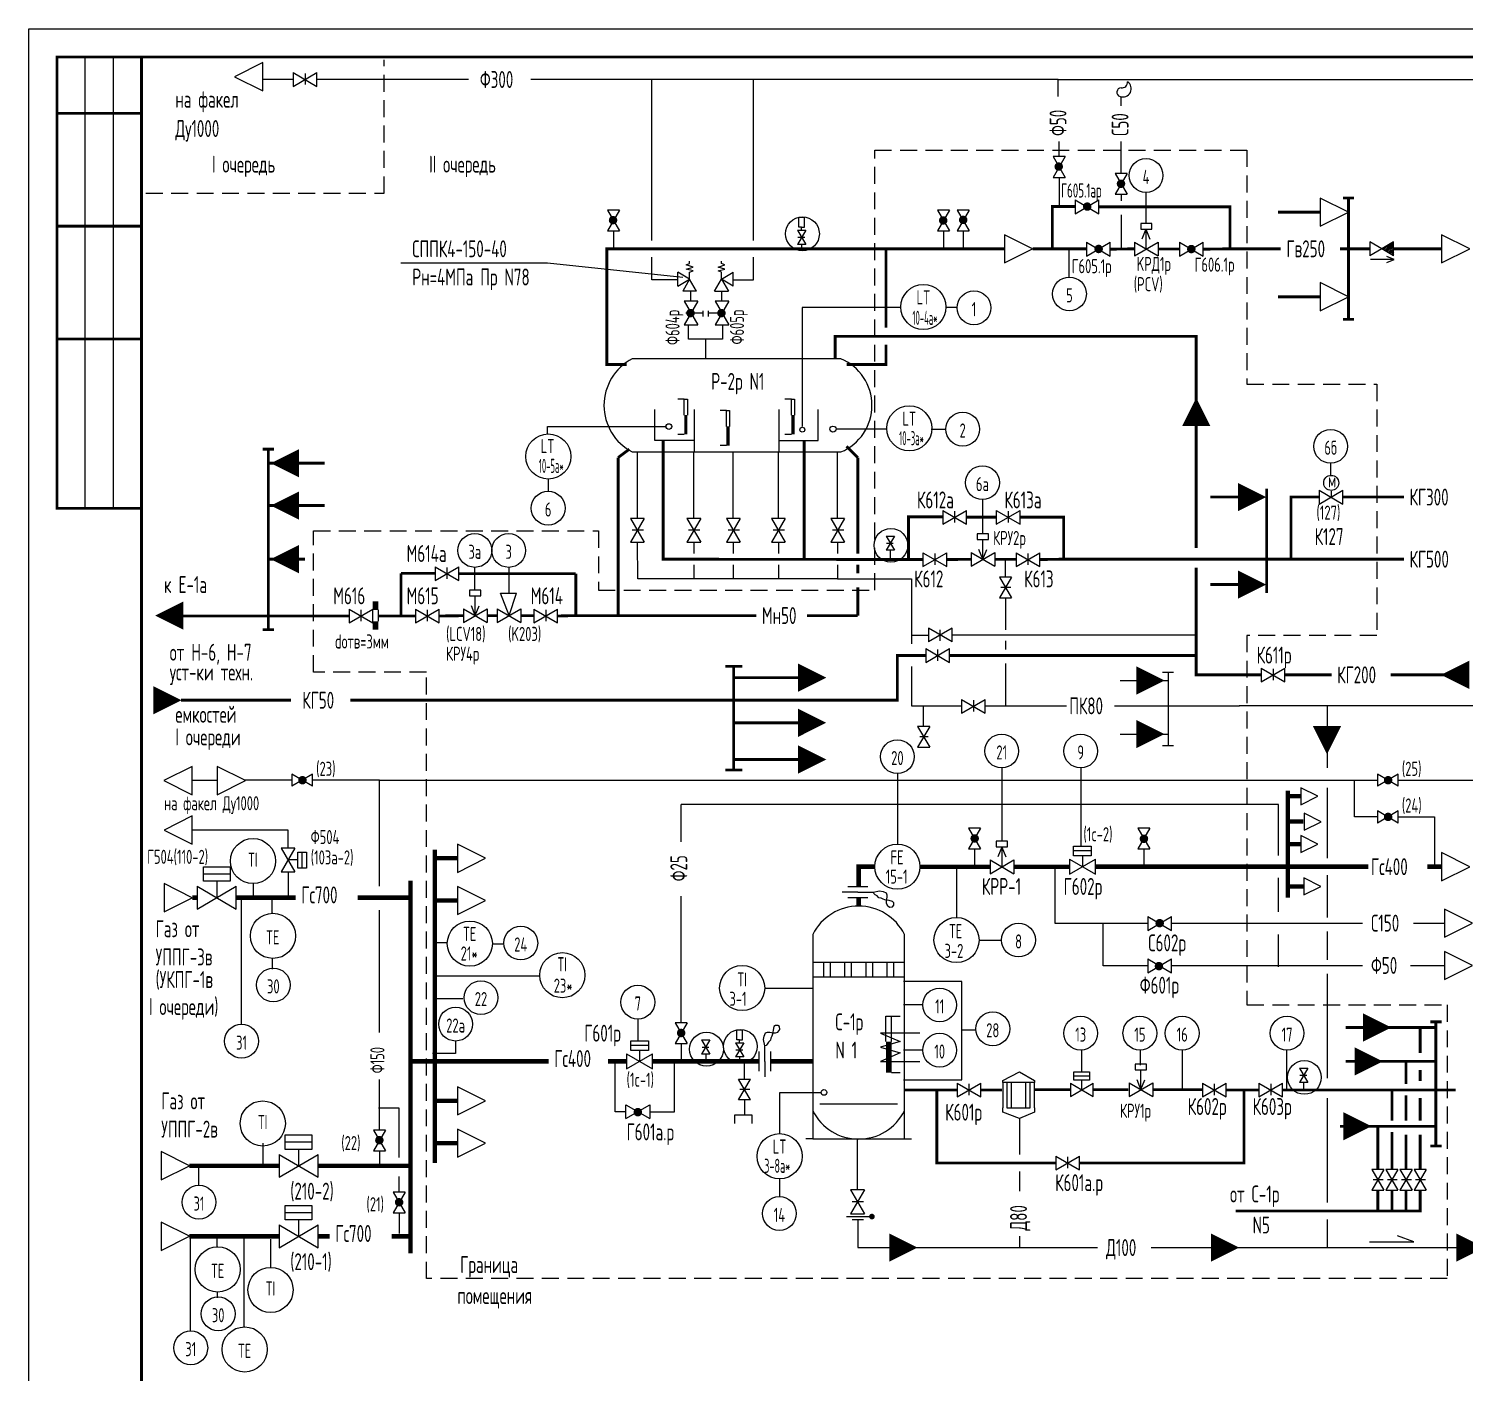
# Model space of a CAD drawing. Extents: x -1 to 1050, y 0 to 420.
# Drawn here: x 0 to 254.5, y 181.9 to 420 of the extents above; entities that cross this region are included whole.
import ezdxf
from ezdxf.enums import TextEntityAlignment as Align

# ---------------------------------------------------------------- set-up
doc = ezdxf.new("R2010")
doc.units = 0
doc.header["$LTSCALE"] = 12
doc.header["$MEASUREMENT"] = 0
doc.linetypes.add('HIDDEN', pattern=[0.375, 0.25, -0.125])
doc.layers.get('0').update_dxf_attribs({"linetype": 'CONTINUOUS'})
doc.layers.add('KIP', color=5, linetype='CONTINUOUS')
doc.styles.add('ESKD', font='eskd_u.shx', dxfattribs={"width": 0.8, "height": 3})

# ---------------------------------------------------------------- blocks, each defined once
blk = doc.blocks.new('A139')
at = {"color": 7}
for p, q in [((0, 0), (-5, 2.5)), ((-5, 2.5), (-5, -2.5)), ((-5, -2.5), (0, 0))]:
    blk.add_line(p, q, dxfattribs=at)
blk = doc.blocks.new('A244')
at = {"color": 7, "linetype": 'Continuous'}
for p, q in [((0.73, 1.94), (0.73, 3.64)), ((0.73, 3.64), (3.88, 3.64)), ((3.88, 3.64), (3.88, 1.94)), ((3.88, 2.79), (0.73, 2.79)), ((3.88, 1.94), (0.73, 1.94)), ((2.3, 1.94), (2.3, 0.01))]:
    blk.add_line(p, q, dxfattribs=at)
for p, q in [((0, 1.35), (4.62, -1.35)), ((0, -1.35), (4.62, 1.35)), ((0, 1.35), (0, -1.35)), ((4.62, -1.35), (4.62, 1.35))]:
    blk.add_line(p, q)
blk = doc.blocks.new('A111')
for p, q in [((0.9, 1.15), (5.1, -1.3)), ((0.9, -1.3), (5.1, 1.15)), ((0.9, 1.15), (0.9, -1.3)), ((5.1, -1.3), (5.1, 1.15))]:
    blk.add_line(p, q)
blk = doc.blocks.new('A145')
for p, q in [((3.02, -0.01), (3.02, 3.49)), ((0.92, -1.25), (5.12, 1.2)), ((0.92, 1.2), (5.12, -1.25)), ((0.92, 1.2), (0.92, -1.25)), ((3.02, -0.01), (2.32, 1.74)), ((3.02, -0.01), (3.72, 1.74)), ((5.12, 1.2), (5.12, -1.25))]:
    blk.add_line(p, q)
blk = doc.blocks.new('A142')
at = {"color": 7}
blk.add_lwpolyline([(-4.92, 0, 5, 0, 0), (0.08, 0, 0, 0, 0)], format="xyseb", dxfattribs=at)
blk = doc.blocks.new('A1', base_point=(7.87, 4.41))
blk.add_lwpolyline([(7.87, 4.41), (7.88, 6.16), (8.73, 6.5), (6.99, 6.97), (8.73, 7.46), (6.99, 8.04), (7.88, 8.38), (7.88, 8.97)])
blk = doc.blocks.new('A124')
for p, q in [((-0.02, 2.99), (-2.12, 4.21)), ((-2.12, 1.76), (-2.12, 4.21)), ((-2.12, 1.76), (-0.02, 2.99)), ((-0.02, 2.99), (-1.25, 0.89)), ((1.2, 0.89), (-0.02, 2.99)), ((1.2, 0.89), (-1.25, 0.89))]:
    blk.add_line(p, q)
at = {"xscale": 0.7, "yscale": 0.7, "zscale": 0.7}
blk.add_blockref('A1', (-0.02, 2.99), dxfattribs=at)
blk = doc.blocks.new('*X9')
at = {"color": 0}
for p, q in [((6, 11.75), (6, 11.75)), ((6, 11.3), (6.28, 11.59)), ((6, 10.86), (6.56, 11.42)), ((6, 10.42), (6.84, 11.26)), ((6, 9.98), (7.12, 11.1)), ((6, 9.54), (7.4, 10.93)), ((6, 9.09), (7.68, 10.77)), ((6, 8.65), (7.96, 10.61)), ((6.1, 8.31), (8.24, 10.45)), ((7.16, 8.93), (8.52, 10.28)), ((8.22, 9.54), (8.79, 10.12))]:
    blk.add_line(p, q, dxfattribs=at)
blk = doc.blocks.new('A121')
for p, q in [((1.22, 2.45), (-0.08, 1.87)), ((-0.08, 1.87), (1.22, 1.34)), ((-0.04, 1.87), (4.12, 1.87)), ((0, 1.23), (2.1, 0)), ((0, 1.23), (0, -1.23)), ((0, -1.23), (2.1, 0)), ((2.1, 0), (4.2, 1.23)), ((2.1, 0), (4.2, -1.23)), ((4.2, -1.23), (4.2, 1.23))]:
    blk.add_line(p, q)
at = {"xscale": 0.7, "yscale": 0.7, "zscale": 0.7}
blk.add_blockref('*X9', (-4.2, -7), dxfattribs=at)
blk = doc.blocks.new('STMPLH')
for p, q in [((-10, -80), (-10, 0)), ((-5, 0), (-5, -80))]:
    blk.add_line(p, q)
at = {"const_width": 0.5}
for points in [[(0, -80), (-15, -80), (-15, 0), (0, 0)], [(0, -10), (-15, -10)], [(-15, -30), (0, -30)], [(0, -50), (-15, -50)]]:
    blk.add_lwpolyline(points, dxfattribs=at)
blk = doc.blocks.new('1')
at = {"color": 7, "linetype": 'Continuous'}
for p, q in [((4.54, 5.03), (3.52, 5.03)), ((3.53, 3.34), (3.53, 5.03)), ((4.04, 3.34), (3.53, 3.34)), ((4.04, 3.34), (4.54, 3.34)), ((4.04, 2.8), (4.04, 3.34)), ((4.54, 4.02), (4.54, 5.03)), ((4.54, 3.34), (4.54, 4.02)), ((3.39, 1.54), (4.59, 1.54)), ((4.04, 0.28), (4.04, -0.57))]:
    blk.add_line(p, q, dxfattribs=at)
blk.add_circle((4.18, 2.16), 3, dxfattribs=at)
at = {"color": 7, "linetype": 'Continuous', "xscale": -0.6, "yscale": 0.6, "zscale": 0.6, "rotation": 89.99999999999999}
blk.add_blockref('A111', (3.99, 3.34), dxfattribs=at)
blk = doc.blocks.new('A131')
for p, q in [((1.12, 5.03), (1.51, 5.15)), ((1.51, 5.15), (1.91, 5.15)), ((1.91, 5.15), (2.47, 5.03)), ((2.41, 5.15), (2.36, 4.81)), ((2.47, 5.54), (2.41, 5.15)), ((2.64, 6.16), (2.47, 5.54)), ((2.92, 6.38), (2.64, 6.16)), ((3.31, 6.38), (2.92, 6.38)), ((2.92, 5.03), (3.31, 5.2)), ((3.59, 6.16), (3.31, 6.38)), ((3.31, 5.2), (3.7, 5.65)), ((3.7, 5.65), (3.59, 6.16)), ((0.79, 3.85), (0.9, 4.47)), ((1, 2.75), (0.79, 3.85)), ((0.9, 4.47), (1.12, 5.03)), ((1.23, 2.84), (1, 2.75)), ((1, 0), (1, 2.75)), ((1.46, 3.07), (1.23, 2.84)), ((1.68, 3.41), (1.46, 3.07)), ((2.02, 3.74), (1.68, 3.41)), ((2.08, 4.13), (2.02, 3.74)), ((2.24, 4.47), (2.08, 4.13)), ((2.36, 4.81), (2.24, 4.47)), ((2.47, 5.03), (2.92, 5.03)), ((0, -1.75), (0, 1.75)), ((1, 0), (1, -2.75)), ((2, 1.75), (2, -1.75))]:
    blk.add_line(p, q)

msp = doc.modelspace()

# ---------------------------------------------------------------- linework, layer by layer
at = {"linetype": 'Continuous'}
for p, q in [((0, 0), (0, 420)), ((0, 420), (1050.5, 420)), ((46.89, 411), (41.5, 411)), ((49.01, 412.09), (49.01, 410.09)), ((78, 411), (51.11, 411)), ((182.5, 411), (89, 411)), ((110.5, 382.5), (110.5, 411)), ((128.5, 382.5), (128.5, 411)), ((182.5, 408), (182.5, 411)), ((182.5, 411), (311, 411)), ((193.68, 406.34), (193.68, 408)), ((182.68, 397.34), (182.68, 400)), ((193.68, 394.34), (193.68, 400)), ((182.68, 393.66), (182.68, 388.5)), ((193.68, 390.66), (193.68, 389.5)), ((193.68, 387), (193.68, 380.96)), ((197.16, 385.5), (197.16, 384.5)), ((199.16, 385.5), (197.16, 385.5)), ((197.16, 384.5), (199.16, 384.5)), ((199.16, 384.5), (199.16, 385.5)), ((103.68, 384.16), (103.68, 381)), ((162.18, 384.16), (162.18, 381)), ((165.68, 384.16), (165.68, 381)), ((110.5, 375.5), (110.5, 379.5)), ((128.5, 375.5), (128.5, 379.5)), ((66, 378.5), (92, 378.5)), ((92, 378.5), (116, 376)), ((115, 375.5), (110.5, 375.5)), ((125, 375.5), (128.5, 375.5)), ((117.42, 371.71), (117.42, 373.5)), ((122.92, 371.71), (122.92, 373.5)), ((119.5, 369.61), (116.5, 369.61)), ((119.5, 370), (119.5, 369)), ((120.5, 369), (120.5, 370)), ((122.99, 369.61), (120.5, 369.61)), ((117, 365), (117, 367.5)), ((123, 367.5), (123, 365)), ((123, 365), (117, 365)), ((120, 365), (120, 361.5)), ((144, 361.5), (107, 361.5)), ((116.22, 354.36), (115.08, 354.36)), ((116.22, 354.36), (116.78, 354.36)), ((116.22, 351.52), (116.22, 354.36)), ((116.78, 354.36), (116.78, 351.52)), ((135.22, 354.36), (134.08, 354.36)), ((135.22, 351.52), (135.22, 354.36)), ((135.22, 354.36), (135.78, 354.36)), ((135.78, 354.36), (135.78, 351.52)), ((111, 347), (111, 352.5)), ((118, 352.5), (118, 345)), ((123.72, 352.36), (122.58, 352.36)), ((123.72, 349.52), (123.72, 352.36)), ((123.72, 352.36), (124.28, 352.36)), ((124.28, 352.36), (124.28, 349.52)), ((133, 352.5), (133, 345)), ((140, 347), (140, 352.5)), ((118, 347), (111, 347)), ((116.22, 348.12), (115.08, 348.12)), ((133, 347), (140, 347)), ((135.22, 348.12), (134.08, 348.12)), ((107, 345), (144, 345)), ((107.92, 333.21), (107.92, 345)), ((117.92, 333.21), (117.92, 345)), ((123.72, 346.12), (122.58, 346.12)), ((124.92, 333.21), (124.92, 345)), ((132.93, 333.21), (132.93, 345)), ((143.43, 333.21), (143.43, 345)), ((230.94, 338.06), (230.94, 336.94)), ((164.16, 334.5), (164.16, 332.5)), ((173.66, 334.5), (173.66, 332.5)), ((109, 331.11), (107, 331.11)), ((119, 331.11), (117, 331.11)), ((126, 331.11), (124, 331.11)), ((134, 331.11), (132, 331.11)), ((144.5, 331.11), (142.5, 331.11)), ((108, 322.5), (107.92, 329.01)), ((117.92, 329.01), (117.92, 327)), ((124.92, 329.01), (124.92, 327)), ((132.93, 329.01), (132.93, 327)), ((143.43, 329.01), (143.43, 327)), ((152.1, 328.83), (153.3, 328.83)), ((170.16, 330.5), (168.16, 330.5)), ((168.16, 330.5), (168.16, 329.5)), ((168.16, 329.5), (170.16, 329.5)), ((170.16, 329.5), (170.16, 330.5)), ((152.74, 327.57), (152.74, 326.21)), ((160.66, 327), (160.66, 325)), ((173.18, 322.84), (173.18, 326)), ((177.16, 327), (177.16, 325)), ((74.16, 324.5), (74.16, 322.5)), ((117.92, 325), (117.92, 322.5)), ((124.92, 325), (124.92, 322.5)), ((132.93, 325), (132.93, 322.5)), ((143.43, 325), (143.43, 322.5)), ((143.43, 322.5), (108, 322.5)), ((143.43, 322.5), (156.5, 322.5)), ((156.5, 322.5), (156.5, 311)), ((174.12, 321), (172.38, 321)), ((78.16, 320.5), (78.16, 319.5)), ((80.16, 320.5), (78.16, 320.5)), ((78.16, 319.5), (80.16, 319.5)), ((80.16, 319.5), (80.16, 320.5)), ((83.64, 320), (86.5, 320)), ((173.18, 319.16), (173.18, 313.5)), ((58.89, 317), (58.89, 315)), ((62, 315), (62, 317)), ((70.66, 317), (70.66, 315)), ((91.66, 317), (91.66, 315)), ((161.61, 311.5), (161.61, 313.5)), ((159.5, 312.5), (156.5, 312.5)), ((163.71, 312.57), (207, 312.57)), ((173.18, 311.5), (173.18, 310)), ((161.16, 310), (161.16, 308)), ((156.5, 307), (156.5, 300)), ((173.18, 307.5), (173.18, 300)), ((201, 306), (203, 306)), ((202, 306), (202, 293)), ((220.63, 306.54), (220.63, 304.54)), ((193.5, 304.5), (202, 304.5)), ((167.5, 301), (167.5, 299)), ((156.5, 300), (165.34, 300)), ((158.66, 296.31), (158.66, 299.99)), ((169.57, 300), (184, 300)), ((192.5, 300), (214.7, 300)), ((331, 300), (214.62, 300)), ((230.2, 300), (230.2, 289)), ((159.5, 294.5), (158, 294.5)), ((193.5, 295), (202, 295)), ((201, 293), (203, 293)), ((33.33, 286.75), (28.87, 286.75)), ((46.66, 286.82), (38.21, 286.82)), ((62.18, 286.86), (50.34, 286.86)), ((62.18, 268.04), (62.18, 286.86)), ((62.18, 286.86), (239.17, 286.86)), ((230.2, 285.5), (230.2, 282.5)), ((235.04, 280.32), (235.04, 286.82)), ((242.8, 286.86), (301, 286.86)), ((115.68, 280.92), (115.68, 282.5)), ((221.62, 282.5), (115.68, 282.5)), ((115.68, 275.91), (115.68, 280.92)), ((221.62, 273.5), (221.62, 282.5)), ((230.2, 282.5), (230.2, 273)), ((239.16, 280.32), (235.04, 280.32)), ((242.84, 280.32), (249.28, 280.32)), ((249.28, 280.32), (249.28, 271.54)), ((45.98, 278), (29, 278)), ((45.98, 274.76), (45.98, 278)), ((173.52, 276), (171.52, 276)), ((171.52, 276), (171.52, 275)), ((171.52, 275), (173.52, 275)), ((173.52, 275), (173.52, 276)), ((167.71, 274.66), (167.71, 271.5)), ((197.71, 274.66), (197.71, 271.5)), ((45.98, 270.6), (45.98, 266.2)), ((182.02, 261.43), (182.02, 271.5)), ((230.2, 270), (230.2, 262.5)), ((221.62, 263.5), (221.62, 269.5)), ((115.68, 243.84), (115.68, 266.29)), ((62.18, 242.1), (62.18, 263.79)), ((198.42, 261.43), (182.02, 261.43)), ((190.52, 253.93), (190.52, 261.5)), ((202.52, 261.5), (236.5, 261.5)), ((230.2, 260), (230.2, 255)), ((245.5, 261.5), (251, 261.5)), ((139.02, 259.5), (139.02, 223.25)), ((155.27, 223.25), (155.27, 259.5)), ((221.62, 253.78), (221.62, 259.5)), ((155.27, 254.5), (139.02, 254.5)), ((139.02, 252), (155.27, 252)), ((140.9, 254.5), (140.9, 252)), ((142.15, 252), (142.15, 254.5)), ((144.65, 254.5), (144.65, 252)), ((145.9, 252), (145.9, 254.5)), ((148.4, 254.5), (148.4, 252)), ((149.65, 252), (149.65, 254.5)), ((152.15, 254.5), (152.15, 252)), ((153.4, 252), (153.4, 254.5)), ((198.42, 253.93), (190.52, 253.93)), ((202.52, 254), (236.5, 254)), ((230.2, 252.5), (230.2, 234)), ((245, 254), (251, 254)), ((152, 240.5), (152, 245)), ((152, 245), (154.5, 245)), ((153, 240.5), (153, 245)), ((158, 242), (151, 242)), ((151, 242), (154.5, 240.5)), ((115.68, 240.16), (115.68, 237)), ((119.39, 239.54), (120.59, 239.54)), ((154.5, 240.5), (151, 239.5)), ((151, 239.5), (154.5, 238.5)), ((104, 228.07), (104, 237)), ((114.5, 228.07), (114.5, 237)), ((120.04, 238.28), (120.04, 237.43)), ((126.9, 233.84), (126.9, 237)), ((154.5, 238.5), (151, 237)), ((151, 237), (158, 237)), ((153, 235), (154.5, 235)), ((172.69, 233.62), (175.69, 235.12)), ((175.69, 235.12), (178.31, 233.62)), ((196.19, 236.5), (196.19, 235.5)), ((198.19, 236.5), (196.19, 236.5)), ((196.19, 235.5), (198.19, 235.5)), ((198.19, 235.5), (198.19, 236.5)), ((225.39, 234.54), (226.59, 234.54)), ((62.18, 224.84), (62.18, 233.81)), ((127.84, 232), (126.09, 232)), ((166.69, 233), (166.69, 231)), ((172.69, 233.25), (172.69, 233.62)), ((178.31, 233.25), (172.69, 233.25)), ((172.69, 233.25), (172.69, 228.75)), ((173.44, 233.25), (173.44, 228.75)), ((174.19, 233.25), (174.19, 228.75)), ((176.81, 228.75), (176.81, 233.25)), ((177.56, 228.75), (177.56, 233.25)), ((178.31, 233.62), (178.31, 233.25)), ((178.31, 228.75), (178.31, 233.25)), ((210.19, 233), (210.19, 231)), ((220.26, 233), (220.26, 231)), ((226.04, 233.28), (226.04, 231.92)), ((126.9, 230.16), (126.9, 227.5)), ((140.27, 229.5), (154.02, 229.5)), ((230.2, 230.5), (230.2, 212)), ((65.68, 228.71), (62, 228.71)), ((65.68, 219.99), (65.68, 228.71)), ((105.9, 228.07), (104, 228.07)), ((110.1, 228.07), (114.5, 228.07)), ((125.22, 227.5), (128.22, 227.5)), ((125.22, 226), (125.22, 227.5)), ((128.22, 227.5), (128.22, 226)), ((172.69, 228), (172.69, 228.75)), ((175.69, 226.88), (172.69, 228)), ((173.44, 228.75), (177.56, 228.75)), ((178.31, 228), (175.69, 226.88)), ((175.69, 226.88), (175.69, 220.5)), ((178.31, 228.75), (178.31, 228)), ((139.02, 223.25), (137.77, 223.25)), ((139.02, 223.25), (155.27, 223.25)), ((146.95, 214.21), (146.95, 223.19)), ((155.27, 223.25), (156.52, 223.25)), ((62.18, 221.16), (62.18, 218.5)), ((184.19, 220.07), (184.19, 218.07)), ((65.68, 213.84), (65.68, 216.59)), ((175.69, 217.5), (175.69, 214)), ((240.15, 216), (238.4, 216)), ((242.65, 216), (240.9, 216)), ((245.15, 216), (243.4, 216)), ((247.65, 216), (245.9, 216)), ((148.02, 212.11), (146.02, 212.11)), ((65.68, 210.16), (65.68, 206.5)), ((145, 209.5), (149.5, 209.5)), ((146.02, 209), (148.02, 209)), ((147.02, 209), (147.02, 204)), ((230.2, 209), (230.2, 204)), ((147.02, 204), (189.52, 204)), ((175.69, 206), (175.69, 204)), ((199.02, 204), (259.71, 204)), ((237.75, 205.01), (245.56, 205.01)), ((245.56, 205.01), (242.72, 206.07))]:
    msp.add_line(p, q, dxfattribs=at)
at = {"linetype": 'HIDDEN'}
for p, q in [((63, 390.84), (63, 414.5)), ((150, 320.5), (150, 398.5)), ((150, 398.5), (216, 398.5)), ((216, 398.5), (216, 357)), ((20.78, 390.84), (63, 390.84)), ((216, 357), (239, 357)), ((239, 357), (239, 312.5)), ((50.5, 306), (50.5, 331)), ((50.5, 331), (101, 331)), ((101, 331), (101, 320.5)), ((101, 320.5), (150, 320.5)), ((239, 312.5), (216, 312.5)), ((216, 312.5), (216, 247)), ((70.5, 306), (50.5, 306)), ((70.5, 198.5), (70.5, 306)), ((216, 247), (251.5, 247)), ((251.5, 247), (251.5, 198.5)), ((251.5, 198.5), (70.5, 198.5))]:
    msp.add_line(p, q, dxfattribs=at)
for p, q in [((198.08, 384.48), (197.38, 382.73)), ((198.08, 384.48), (198.78, 382.73)), ((198.08, 384.48), (198.08, 380.98)), ((196.08, 379.75), (200.28, 382.2)), ((196.08, 382.2), (200.28, 379.75)), ((196.08, 382.2), (196.08, 379.75)), ((200.28, 382.2), (200.28, 379.75)), ((228.82, 338.23), (228.82, 335.77)), ((228.82, 335.77), (233.02, 338.23)), ((228.82, 338.23), (233.02, 335.77)), ((233.02, 335.77), (233.02, 338.23)), ((85.18, 315.99), (83.64, 320)), ((85.18, 315.99), (86.49, 320)), ((83.08, 314.75), (87.28, 317.2)), ((83.08, 317.2), (87.28, 314.75)), ((83.08, 317.2), (83.08, 314.75)), ((87.28, 317.2), (87.28, 314.75)), ((172.55, 274.98), (171.85, 273.23)), ((172.55, 274.98), (173.25, 273.23)), ((172.55, 274.98), (172.55, 271.48)), ((170.44, 270.25), (174.64, 272.7)), ((170.44, 272.7), (174.64, 270.25)), ((170.44, 272.7), (170.44, 270.25)), ((174.64, 272.7), (174.64, 270.25))]:
    msp.add_line(p, q)
at = {"linetype": 'Continuous', "const_width": 0.5}
msp.add_lwpolyline([(20, 5), (20, 415), (1045.5, 415), (1045.5, 5)], close=True, dxfattribs=at)
at = {"linetype": 'Continuous'}
for points, const_width in [([(182.25, 395.57, 1), (183, 395.57, 1)], 0.75), ([(193.29, 392.53, 1), (194.04, 392.53, 1)], 0.75), ([(187.31, 388.48, 1), (188.06, 388.48, 1)], 0.75), ([(103.23, 386.07, 1), (103.98, 386.07, 1)], 0.75), ([(161.77, 386.03, 1), (162.52, 386.03, 1)], 0.75), ([(165.31, 386.12, 1), (166.06, 386.12, 1)], 0.75), ([(189.33, 380.97, 1), (190.08, 380.97, 1)], 0.75), ([(205.76, 380.95, 1), (206.51, 380.95, 1)], 0.75), ([(116.97, 369.61, 1), (117.72, 369.61, 1)], 0.75), ([(122.45, 369.61, 1), (123.2, 369.61, 1)], 0.75), ([(48.53, 287.2, 1), (48.53, 286.45, 1)], 0.75), ([(241.03, 287.2, 1), (241.03, 286.45, 1)], 0.75), ([(241.03, 280.7, 1), (241.03, 279.95, 1)], 0.75), ([(167.35, 276.51, 1), (168.1, 276.51, 1)], 0.75), ([(197.36, 276.45, 1), (198.11, 276.45, 1)], 0.75), ([(200.15, 261.49, 1), (200.9, 261.49, 1)], 0.75), ([(200.02, 253.88, 1), (200.77, 253.88, 1)], 0.75), ([(115.3, 242.03, 1), (116.05, 242.03, 1)], 0.75), ([(107.62, 228, 1), (108.38, 228, 1)], 0.75), ([(61.8, 223.03, 1), (62.55, 223.03, 1)], 0.75), ([(65.3, 212.03, 1), (66.05, 212.03, 1)], 0.75), ([(149.25, 209.5, 1), (149.75, 209.5, 1)], 0.5)]:
    msp.add_lwpolyline(points, format="xyb", close=True, dxfattribs=dict(at, const_width=const_width))
for points, const_width in [([(233, 390), (235, 390)], 0.5), ([(234, 390), (234, 368.5)], 0.5), ([(185.5, 388.5), (181.5, 388.5), (181.5, 381)], 0.5), ([(189.76, 388.43), (213, 388.43), (213, 381), (208.26, 380.93)], 0.5), ([(229, 387.5), (221.5, 387.5)], 0.5), ([(106, 360.5), (102.5, 360.5), (102.5, 381), (152, 381)], 0.5), ([(173, 381), (152, 381)], 0.5), ([(152, 381), (152, 381), (152, 367)], 0.5), ([(187.5, 381), (178, 381)], 0.5), ([(196, 381), (191.76, 380.93)], 0.5), ([(200.28, 380.98), (204.02, 380.98)], 0.5), ([(213, 381), (222, 381)], 0.5), ([(237.8, 381), (232.5, 381)], 0.5), ([(242, 381), (250.5, 381)], 0.5), ([(229, 372.5), (221.5, 372.5)], 0.5), ([(233, 368.5), (235, 368.5)], 0.5), ([(143, 361.5), (143, 365.5), (179.76, 365.5)], 0.5), ([(152, 364), (152, 360.5), (145, 360.5)], 0.5), ([(179.76, 365.5), (207, 365.5), (207, 343.11)], 0.5), ([(116.5, 351.52), (116.5, 348.12)], 0.567), ([(135.5, 351.52), (135.5, 348.12)], 0.567), ([(124, 349.52), (124, 346.12)], 0.567), ([(158.56, 325.93), (112.5, 326), (112.5, 347)], 0.5), ([(137.5, 326), (137.5, 347)], 0.5), ([(145, 346), (147, 344)], 0.5), ([(41.5, 345.5), (43.5, 345.5)], 0.5), ([(42.5, 313.5), (42.5, 345.5)], 0.5), ([(106.5, 345.5), (104.5, 344)], 0.5), ([(104.5, 344), (104.5, 316)], 0.5), ([(147, 344), (147, 327)], 0.5), ([(52.5, 343), (42.5, 343)], 0.5), ([(207, 343.11), (207, 328)], 0.5), ([(219.5, 338.5), (219.5, 320)], 0.5), ([(215.5, 337), (209.5, 337)], 0.5), ([(228.82, 337), (223.82, 337), (223.82, 326)], 0.5), ([(233.02, 337), (243.82, 337)], 0.5), ([(52.5, 335.5), (42.5, 335.5)], 0.5), ([(162, 333.5), (156, 333.5), (156, 326)], 0.5), ([(166.26, 333.43), (171.5, 333.43)], 0.5), ([(175.76, 333.43), (183.5, 333.43), (183.5, 326), (179.26, 325.93)], 0.5), ([(49, 326), (42.5, 326)], 0.5), ([(162.76, 325.93), (167.08, 325.98)], 0.5), ([(171.28, 325.98), (175.02, 325.98)], 0.5), ([(183.5, 326), (243.82, 326)], 0.5), ([(66, 323.5), (66, 316)], 0.5), ([(72, 323.5), (66, 323.5)], 0.5), ([(76.26, 323.43), (97, 323.43)], 0.5), ([(97, 323.43), (97, 316)], 0.5), ([(147, 325), (147, 323.5)], 0.5), ([(207, 324.5), (207, 305.5), (218.41, 305.5)], 0.5), ([(147, 321), (147, 316)], 0.5), ([(215.5, 321.5), (209.5, 321.5)], 0.5), ([(61.5, 317), (61.5, 318.5)], 1), ([(56.79, 315.93), (24, 315.93)], 0.5), ([(68.56, 315.93), (61.99, 315.93)], 0.5), ([(72.76, 315.93), (77.08, 315.98)], 0.5), ([(81.28, 315.98), (83.03, 315.98)], 0.5), ([(87.23, 315.98), (89.52, 315.98)], 0.5), ([(97, 316), (93.76, 315.93)], 0.5), ([(129, 316), (97, 316)], 0.5), ([(147, 316), (138, 316)], 0.5), ([(43.5, 313.5), (41.5, 313.5)], 0.5), ([(61.5, 315), (61.5, 313.5)], 1), ([(159.06, 308.93), (154, 308.93), (154, 301), (57, 301)], 0.5), ([(163.26, 308.93), (207, 308.93)], 0.5), ([(123.5, 307), (126.5, 307)], 0.5), ([(125, 307), (125, 288.64)], 0.5), ([(222.63, 305.5), (231, 305.5)], 0.5), ([(241.5, 305.5), (253.5, 305.5)], 0.5), ([(137.5, 305), (125, 305)], 0.5), ([(46.5, 301), (27, 301)], 0.5), ([(137.5, 297), (125, 297)], 0.5), ([(137.5, 290.5), (125, 290.5)], 0.5), ([(123.5, 288.64), (126.5, 288.64)], 0.5), ([(223.24, 285), (223.24, 266)], 0.8), ([(225.5, 284), (223.5, 284)], 0.8), ([(226, 279.5), (223.5, 279.5)], 0.8), ([(72, 219), (72, 274.5)], 0.8), ([(225.5, 275.5), (223.5, 275.5)], 0.8), ([(76, 273), (72, 273)], 0.8), ([(147.15, 267.98), (147.15, 271.5), (150.02, 271.5)], 0.8), ([(170.44, 271.48), (158.02, 271.48)], 0.8), ([(174.64, 271.48), (184.52, 271.48)], 0.8), ([(189.14, 271.5), (237.5, 271.5)], 0.8), ([(248, 271.5), (250.5, 271.5)], 0.8), ([(67.69, 203), (67.69, 269)], 0.8), ([(226, 268), (223.5, 268)], 0.8), ([(29, 266), (29.87, 266)], 0.8), ([(36.81, 266), (47.34, 266)], 0.8), ([(58.34, 266), (67.69, 266)], 0.8), ([(76, 265.5), (72, 265.5)], 0.8), ([(147.15, 264.52), (147.15, 265.99)], 0.8), ([(233.5, 243), (249.5, 243)], 0.5), ([(246.71, 238.5), (246.71, 243)], 0.5), ([(248.5, 244), (250.5, 244)], 0.5), ([(249.5, 244), (249.5, 222)], 0.5), ([(152.5, 240.5), (152.5, 235)], 1), ([(67.69, 237), (92.19, 237)], 0.8), ([(102.69, 237), (105.98, 237)], 0.8), ([(110.59, 237), (129.49, 237)], 0.8), ([(131.5, 237), (139.02, 237)], 0.8), ([(233.5, 237), (249.5, 237)], 0.5), ([(244.21, 233), (244.21, 237)], 0.5), ([(246.71, 233.5), (246.71, 235.5)], 0.5), ([(164.59, 231.92), (155.19, 231.92)], 0.5), ([(182.09, 219), (161.02, 219), (161.02, 232)], 0.5), ([(168.79, 231.92), (172.59, 231.92)], 0.5), ([(184.6, 231.98), (178.22, 231.98)], 0.5), ([(186.29, 219), (215.46, 219), (215.46, 232)], 0.5), ([(188.64, 231.98), (194.98, 231.98)], 0.5), ([(199.3, 231.98), (208.04, 231.98)], 0.5), ([(212.29, 231.92), (218.04, 231.92)], 0.5), ([(222.24, 231.92), (232.29, 231.92)], 0.5), ([(222.29, 231.92), (253, 231.92)], 0.5), ([(241.71, 226.5), (241.71, 232)], 0.5), ([(76, 230), (72, 230)], 0.8), ([(244.21, 226.5), (244.21, 231)], 0.5), ([(246.71, 226.5), (246.71, 230.5)], 0.5), ([(232.5, 225.5), (249.5, 225.5)], 0.5), ([(239.21, 217.84), (239.21, 225.5)], 0.5), ([(241.71, 217.84), (241.71, 224.5)], 0.5), ([(244.21, 217.84), (244.21, 224)], 0.5), ([(246.71, 217.84), (246.71, 224)], 0.5), ([(76, 222.5), (72, 222.5)], 0.8), ([(248.5, 222), (250.5, 222)], 0.5), ([(44.38, 218.5), (28.5, 218.5)], 0.8), ([(51.3, 218.5), (67.69, 218.5)], 0.8), ([(246.71, 214.16), (246.71, 210.5), (214, 210.5)], 0.5), ([(239.21, 214.16), (239.21, 210.5)], 0.5), ([(241.71, 214.16), (241.71, 210.5)], 0.5), ([(244.21, 214.16), (244.21, 210.5)], 0.5), ([(44.38, 206), (28.5, 206)], 0.8), ([(51.3, 206), (53.38, 206)], 0.8), ([(64.38, 206), (67.69, 206)], 0.8)]:
    msp.add_lwpolyline(points, dxfattribs=dict(at, const_width=const_width))
for centre, radius in [((230.94, 339.51), 1.34), ((152.88, 328.45), 3), ((154.02, 271.5), 4), ((120.18, 239.16), 3), ((226.18, 234.16), 3)]:
    msp.add_circle(centre, radius, dxfattribs=at)
for centre, radius, start, end in [((194.01, 409.38), 1.47, 249.7451, 56.6741), ((193.84, 410.5), 0.988, 260.6549, 6.8319), ((193.71, 408.75), 0.776, 92.2938, 254.272), ((111.3, 353.25), 9.3, 117.5291, 242.4709), ((140.57, 353.25), 8.94, 292.5862, 67.4138), ((147.15, 255.44), 9.08, 26.5651, 153.4349), ((147.15, 232.31), 9.08, 206.5651, 333.4349)]:
    msp.add_arc(centre, radius, start, end, dxfattribs=at)
at = {"layer": 'KIP', "linetype": 'Continuous'}
for p, q in [((198.09, 391), (198.09, 385.5)), ((184.5, 376), (184.5, 381)), ((154.6, 370.6), (137.16, 370.6)), ((137.16, 370.6), (137.16, 349.5)), ((164.55, 370.6), (162.6, 370.6)), ((92.01, 348.15), (92.01, 349.5)), ((92.01, 349.5), (113, 349.5)), ((152.03, 349.04), (143.11, 349.04)), ((160.03, 349.04), (162.6, 349.04)), ((230.83, 342.99), (230.83, 340.75)), ((92.1, 340.12), (92.1, 338)), ((169.17, 330.47), (169.17, 336.5)), ((79.1, 320.48), (79.1, 324.5)), ((85.18, 320), (85.18, 324.5)), ((154.02, 288), (154.02, 275.5)), ((172.52, 289), (172.52, 276)), ((186.52, 289), (186.52, 275)), ((164.5, 271.48), (164.5, 262.5)), ((39.77, 268.5), (39.77, 266)), ((37.72, 243.51), (37.72, 265.54)), ((43.19, 263.18), (43.19, 266)), ((74.19, 257.99), (72.09, 257.99)), ((84.04, 257.78), (82.15, 257.78)), ((168.5, 258.5), (172.5, 258.5)), ((43.19, 255.15), (43.19, 253.34)), ((90.54, 252.11), (72.09, 252.11)), ((130.5, 250), (139, 250)), ((165.47, 251.15), (155.11, 251.15)), ((165.47, 233.71), (165.47, 251.15)), ((76.96, 248.06), (72.05, 248.06)), ((158.52, 247), (155.13, 247)), ((108, 244.5), (108, 240.5)), ((167.82, 242.51), (165.47, 242.51)), ((75.69, 240.61), (75.69, 238.37)), ((75.69, 238.37), (71.58, 238.37)), ((158.52, 239), (155.13, 239)), ((186.7, 235.12), (186.7, 238.93)), ((197.13, 236.32), (197.13, 238.93)), ((204.5, 239), (204.5, 232)), ((223, 239), (223, 232)), ((155.11, 233.71), (165.47, 233.71)), ((133.2, 224.14), (133.2, 231.5)), ((133.2, 231.5), (140.5, 231.5)), ((41.5, 222.5), (41.5, 218.5)), ((30.18, 214.99), (30.18, 218.14)), ((133.1, 216.12), (133.1, 213)), ((28.71, 189.19), (28.71, 205.55)), ((33.41, 204.07), (33.41, 206.11)), ((38.19, 189.89), (38.19, 206)), ((42.88, 205.5), (42.88, 200.5)), ((33.41, 196.04), (33.41, 195.07))]:
    msp.add_line(p, q, dxfattribs=at)
for centre, radius in [((198.11, 394), 3), ((158.63, 370.69), 4), ((184.52, 373), 3), ((167.6, 370.55), 3), ((156.13, 349.19), 4), ((165.6, 349.05), 3), ((113.5, 349.5), 0.5), ((137.16, 348.94), 0.437), ((142.6, 349.04), 0.54), ((230.84, 346), 3), ((92.13, 344.19), 4), ((169.1, 339.55), 3), ((92.1, 335.05), 3), ((79.1, 327.55), 3), ((85.1, 327.55), 3), ((154.02, 291), 3), ((172.52, 292), 3), ((186.52, 292), 3), ((39.77, 272.5), 4), ((43.3, 259.24), 4), ((164.5, 258.5), 4), ((78.22, 257.87), 4), ((87.24, 257.97), 3), ((175.5, 258.5), 3), ((94.62, 252.27), 4), ((43.37, 250.54), 3), ((126.5, 250), 4), ((80.19, 248.29), 3), ((108, 247.5), 3), ((161.52, 247), 3), ((75.69, 243.61), 3), ((170.93, 242.76), 3), ((186.52, 242), 3), ((197.02, 242), 3), ((204.52, 242), 3), ((223.11, 242), 3), ((37.74, 240.57), 3), ((161.52, 239), 3), ((141, 231.5), 0.5), ((41.5, 226), 4), ((133.13, 220.19), 4), ((30.19, 212.05), 3), ((133.1, 210.05), 3), ((33.52, 200.13), 4), ((42.88, 196.5), 4), ((33.59, 192.27), 3), ((28.73, 186.25), 3), ((38.29, 185.95), 4)]:
    msp.add_circle(centre, radius, dxfattribs=at)

# ---------------------------------------------------------------- block references
at = {"linetype": 'Continuous'}
for name, p in [('STMPLH', (20, 415)), ('A111', (46.01, 411.09)), ('A111', (184.66, 388.5)), ('A139', (234, 387.5)), ('1', (133, 381.5)), ('A139', (178, 381)), ('A111', (186.66, 381)), ('A111', (203.16, 381)), ('A139', (255.5, 381)), ('A124', (117.2, 372.63)), ('A139', (234, 372.5)), ('A142', (219.32, 337)), ('A111', (161.16, 333.5)), ('A111', (170.66, 333.5)), ('A145', (166.16, 326)), ('A111', (157.66, 326)), ('A111', (174.16, 326)), ('A111', (71.16, 323.5)), ('A142', (219.32, 321.5)), ('A145', (76.16, 316)), ('A111', (55.89, 316)), ('A111', (67.66, 316)), ('A111', (88.66, 316)), ('A111', (158.16, 309)), ('A142', (141.32, 305)), ('A142', (201.32, 304.5)), ('A111', (217.63, 305.54)), ('A142', (27, 301)), ('A111', (164.5, 300)), ('A142', (141.32, 297)), ('A142', (201.32, 295)), ('A142', (141.32, 290.5)), ('A139', (38.43, 286.75)), ('A139', (81, 273)), ('A244', (184.52, 271.5)), ('A139', (255.5, 271.5)), ('A139', (29, 266)), ('A139', (81, 265.5)), ('A111', (197.52, 261.5)), ('A139', (256, 261.5)), ('A111', (197.52, 254)), ('A139', (256, 254)), ('A142', (241.52, 243)), ('1', (122, 237.5)), ('A131', (129.5, 237)), ('A244', (106, 237)), ('A142', (240.02, 237)), ('A145', (194.19, 232)), ('A139', (81, 230)), ('A111', (163.69, 232)), ('A111', (207.19, 232)), ('A111', (217.19, 232)), ('A142', (238.02, 225.5)), ('A139', (81, 222.5)), ('A139', (28.5, 218.5)), ('A111', (181.19, 219.07)), ('A139', (28.5, 206)), ('A142', (157.52, 204)), ('A142', (214.52, 204)), ('A142', (258.02, 204))]:
    msp.add_blockref(name, p, dxfattribs=at)
for name, p, rotation in [('A139', (36.5, 411.5), 180), ('A121', (242, 381), 180), ('A111', (117.5, 372.61), 270), ('A111', (123, 372.61), 270), ('A142', (207, 354.5), 90), ('A142', (43, 343), 180), ('A142', (43, 335.5), 180), ('A111', (108, 334.11), 270), ('A111', (118, 334.11), 270), ('A111', (125, 334.11), 270), ('A111', (133, 334.11), 270), ('A111', (143.5, 334.11), 270), ('A142', (43, 326), 180), ('A142', (22.5, 316), 180), ('A111', (164.61, 312.5), 180), ('A142', (250.5, 305.5), 180), ('A142', (230.2, 291.5), 270), ('A139', (23.98, 286.75), 180), ('A139', (24, 278), 180), ('A131', (147, 268), 270), ('A111', (147.02, 215.11), 270)]:
    msp.add_blockref(name, p, dxfattribs=dict(at, rotation=rotation))
for name, p, xscale, yscale, zscale, rotation in [('A111', (182.75, 398.12), 0.875, 0.875, 0.875, 270), ('A111', (193.75, 395.12), 0.875, 0.875, 0.875, 270), ('A111', (103.75, 388.62), 0.875, 0.875, 0.875, 270), ('A111', (162.25, 388.62), 0.875, 0.875, 0.875, 270), ('A111', (165.75, 388.62), 0.875, 0.875, 0.875, 270), ('A111', (152.7, 330.63), -0.6, 0.6, 0.6, 89.99999999999999), ('A111', (173.25, 323.62), 0.875, 0.875, 0.875, 270), ('A111', (158.75, 297.12), 0.875, 0.875, 0.875, 270), ('A111', (51.12, 286.75), 0.875, 0.875, 0.875, 180), ('A111', (243.62, 286.75), 0.875, 0.875, 0.875, 180), ('A111', (243.62, 280.25), 0.875, 0.875, 0.875, 180), ('A111', (167.77, 279.12), 0.875, 0.875, 0.875, 270), ('A111', (197.77, 279.12), 0.875, 0.875, 0.875, 270), ('A244', (45.98, 274.76), 0.9, 0.9, 0.9, 270), ('A111', (115.75, 244.62), 0.875, 0.875, 0.875, 270), ('A111', (119.99, 241.34), -0.6, 0.6, 0.6, 89.99999999999999), ('A111', (225.99, 236.34), -0.6, 0.6, 0.6, 89.99999999999999), ('A111', (126.97, 229.38), -0.875, 0.875, 0.875, 270), ('A111', (62.25, 225.62), 0.875, 0.875, 0.875, 270), ('A111', (239.27, 218.62), 0.875, 0.875, 0.875, 270), ('A111', (241.77, 218.62), 0.875, 0.875, 0.875, 270), ('A111', (244.27, 218.62), 0.875, 0.875, 0.875, 270), ('A111', (246.77, 218.62), 0.875, 0.875, 0.875, 270), ('A111', (65.75, 214.62), 0.875, 0.875, 0.875, 270)]:
    msp.add_blockref(name, p, dxfattribs=dict(at, xscale=xscale, yscale=yscale, zscale=zscale, rotation=rotation))
at = {"linetype": 'Continuous', "xscale": -1}
msp.add_blockref('A124', (122.8, 372.63), dxfattribs=at)
at = {"linetype": 'Continuous'}
for name, p, xscale, yscale, zscale in [('A139', (228.55, 283.98), 0.6, 0.6, 0.6), ('A139', (229.14, 279.46), 0.6, 0.6, 0.6), ('A139', (228.55, 275.5), 0.6, 0.6, 0.6), ('A244', (29.88, 266), 1.5, 1.5, 1.5), ('A139', (229.07, 268), 0.6, 0.6, 0.6), ('A244', (184.69, 231.97), 0.8689632784158544, 0.8689632784158544, 0.8689632784158544), ('A244', (44.38, 218.5), 1.5, 1.5, 1.5), ('A244', (44.38, 206), 1.5, 1.5, 1.5)]:
    msp.add_blockref(name, p, dxfattribs=dict(at, xscale=xscale, yscale=yscale, zscale=zscale))
at = {"linetype": 'Continuous', "xscale": -1, "rotation": 180}
msp.add_blockref('A111', (105, 228), dxfattribs=at)

# ---------------------------------------------------------------- texts
at = {"linetype": 'Continuous', "style": 'ESKD'}
for s, height, width, p in [('Ф300', 3, 0.8, (80, 409.5)), ('на факел', 3, 0.8, (26, 406)), ('Ду1000', 3, 0.8, (26, 400.81)), ('I очередь', 3, 0.8, (32.5, 394.5)), ('II очередь', 3, 0.8, (71, 394.5)), ('Г605.1ар', 2.5, 0.7, (183.05, 390.08)), ('СППК4-150-40', 3, 0.8, (68, 379.5)), ('Гв250', 3, 0.8, (223, 379.5)), ('KРД1р', 2.5, 0.8, (196.46, 377.07)), ('Г606.1р', 2.5, 0.8, (206.72, 376.94)), ('Рн=4МПа Пр N78', 3, 0.8, (68, 374.5)), ('Г605.1р', 2.5, 0.8, (184.93, 376.67)), ('(PCV)', 2.5, 0.8, (195.93, 373.48)), ('Р-2р N1', 3, 0.8, (121, 356)), ('м', 2.5, 0.8, (230.38, 338.72)), ('К612а', 3, 0.8, (157.5, 335)), ('К613а', 3, 0.8, (173, 335)), ('КГ300', 3, 0.8, (244.82, 335.5)), ('(127)', 2.5, 0.8, (228.32, 333)), ('КРУ2р', 2.5, 0.8, (171, 328.5)), ('К127', 3, 0.8, (228, 328.5)), ('М614а', 3, 0.8, (67, 325.5)), ('КГ500', 3, 0.8, (244.82, 324.5)), ('К612', 3, 0.8, (157, 321)), ('К613', 3, 0.8, (176.5, 321)), ('к Е-1а', 3, 0.8, (24, 320)), ('М616', 3, 0.8, (54, 318)), ('М615', 3, 0.8, (67, 318)), ('М614', 3, 0.8, (89, 318)), ('Мн50', 3, 0.8, (130, 314.5)), ('(LCV18)', 2.5, 0.8, (74, 311.5)), ('(K203)', 2.5, 0.8, (85, 311.5)), ('от Н-6, Н-7', 3, 0.8, (25, 308)), ('dотв=3мм', 2.5, 0.8, (54.3, 310.16)), ('КРУ4р', 2.5, 0.8, (74, 308)), ('К611р', 3, 0.8, (217.72, 307.5)), ('уст-ки техн.', 3, 0.8, (25, 304.5)), ('КГ200', 3, 0.8, (232, 304)), ('КГ50', 3, 0.8, (48.5, 299.5)), ('ПК80', 3, 0.8, (184.5, 298.5)), ('емкостей', 3, 0.8, (26, 297)), ('I очереди', 3, 0.8, (26, 293)), ('(23)', 2.5, 0.8, (50.96, 287.6)), ('(25)', 2.5, 0.8, (243.46, 287.6)), ('на факел Ду1000', 2.5, 0.8, (24, 281.5)), ('(24)', 2.5, 0.8, (243.46, 281.1)), ('Ф504', 2.5, 0.8, (50, 275.5)), ('(1c-2)', 2.5, 0.8, (187, 276)), ('Г504(110-2)', 2.5, 0.8, (21, 272)), ('(103а-2)', 2.5, 0.8, (50, 271.89)), ('Гс400', 3, 0.8, (238, 270)), ('Гс700', 3, 0.8, (48.34, 265)), ('КРР-1', 3, 0.8, (169, 266.5)), ('Г602р', 3, 0.8, (183.5, 266.5)), ('С150', 3, 0.8, (238, 260)), ('Газ от', 3, 0.8, (22.5, 259)), ('С602р', 3, 0.8, (198.5, 256.5)), ('УППГ-3в', 3, 0.8, (22.5, 254)), ('Ф50', 3, 0.8, (238, 252.5)), ('(УКПГ-1в', 3, 0.8, (22.5, 250)), ('Ф601р', 3, 0.8, (197, 249)), ('I очереди)', 3, 0.8, (21.33, 245.21)), ('С-1р', 3, 0.8, (143.02, 242.5)), ('Г601р', 3, 0.8, (98.5, 240.5)), ('N 1', 3, 0.8, (143.02, 237.5)), ('Гс400', 3, 0.8, (93.19, 236)), ('(1c-1)', 2.5, 0.8, (106, 232.5)), ('Газ от', 3, 0.8, (23.5, 228.5)), ('К601р', 3, 0.8, (162.5, 226.5)), ('КРУ1р', 2.5, 0.8, (193.5, 227)), ('К602р', 3, 0.8, (205.5, 227.5)), ('К603р', 3, 0.8, (217, 227.5)), ('УППГ-2в', 3, 0.8, (23.5, 223.5)), ('(22)', 2.5, 0.8, (55.42, 221.27)), ('Г601а.р', 3, 0.8, (106, 223)), ('3-8а*', 2.5, 0.65, (130.41, 217.24)), ('К601а.р', 3, 0.8, (182, 214)), ('(210-2)', 3, 0.8, (46.38, 212.5)), ('от С-1р', 3, 0.8, (213, 212)), ('(21)', 2.5, 0.8, (59.88, 210.43)), ('N5', 3, 0.8, (217, 206.5)), ('Гс700', 3, 0.8, (54.38, 205)), ('Д100', 3, 0.8, (191.02, 202.5)), ('(210-1)', 3, 0.8, (46.38, 200))]:
    msp.add_text(s, height=height, dxfattribs=dict(at, width=width)).set_placement(p)
at = {"linetype": 'Continuous', "style": 'ESKD', "width": 0.8}
for s, height, p in [('Ф50', 3, (184, 401)), ('С50', 3, (195, 401)), ('Ф604р', 2.5, (115.4, 363.96)), ('Ф605р', 2.5, (126.83, 364.05)), ('Ф25', 3, (116.77, 268.91)), ('Ф150', 2.5, (63.07, 234.88)), ('Д80', 3, (177, 207))]:
    msp.add_text(s, height=height, rotation=90, dxfattribs=at).set_placement(p)
at = {"linetype": 'Continuous', "style": 'ESKD'}
for s, width, p in [('10-5a*', 0.55, (92.64, 341.28)), ('15-1', 0.8, (153.89, 268.49))]:
    msp.add_text(s, height=2.5, dxfattribs=dict(at, width=width)).set_placement(p, align=Align.CENTER)
at = {"linetype": 'HIDDEN', "style": 'ESKD', "width": 0.8}
for s, p in [('Граница', (76.5, 199.5)), ('помещения', (76, 194))]:
    msp.add_text(s, height=3, dxfattribs=at).set_placement(p)
at = {"layer": 'KIP', "linetype": 'Continuous', "style": 'ESKD'}
for s, width, p in [('4', 0.8, (198.11, 392.5)), ('LT', 0.8, (158.63, 371.15)), ('5', 0.8, (184.52, 371.5)), ('10-4a*', 0.55, (158.9, 367.52)), ('1', 0.8, (167.6, 369.05)), ('LT', 0.8, (156.13, 349.65)), ('2', 0.8, (165.6, 347.55)), ('LT', 0.8, (91.99, 344.79)), ('10-3a*', 0.55, (156.52, 346.19)), ('6б', 0.8, (230.84, 344.5)), ('6а', 0.8, (169.1, 338.05)), ('6', 0.8, (92.1, 333.55)), ('3а', 0.8, (79.1, 326.05)), ('3', 0.8, (85.1, 326.05)), ('21', 0.8, (172.52, 290.5)), ('9', 0.8, (186.52, 290.5)), ('20', 0.8, (154.02, 289.5)), ('ТI', 0.8, (39.77, 271.5)), ('ТЕ', 0.8, (43.3, 257.74)), ('ТЕ', 0.8, (78.22, 258.34)), ('ТЕ', 0.8, (164.36, 258.82)), ('24', 0.8, (87.24, 256.47)), ('8', 0.8, (175.5, 257)), ('ТI', 0.8, (94.62, 252.96)), ('ТI', 0.8, (126.5, 250.26)), ('30', 0.8, (43.37, 249.04)), ('22', 0.8, (80.19, 246.79)), ('7', 0.8, (108, 246)), ('11', 0.8, (161.52, 245.5)), ('22a', 0.8, (75.69, 242.11)), ('28', 0.8, (170.93, 241.26)), ('13', 0.8, (186.52, 240.5)), ('15', 0.8, (197.02, 240.5)), ('16', 0.8, (204.52, 240.5)), ('17', 0.8, (223.11, 240.5)), ('31', 0.8, (37.74, 239.07)), ('10', 0.8, (161.52, 237.5)), ('ТI', 0.8, (41.5, 225)), ('LT', 0.8, (133.13, 220.65)), ('31', 0.8, (30.19, 210.55)), ('14', 0.8, (133.1, 208.55)), ('ТЕ', 0.8, (33.52, 198.63)), ('ТI', 0.8, (42.88, 195.5)), ('30', 0.8, (33.59, 190.77)), ('31', 0.8, (28.73, 184.75)), ('ТЕ', 0.8, (38.29, 184.45))]:
    msp.add_text(s, height=2.5, dxfattribs=dict(at, width=width)).set_placement(p, align=Align.CENTER)
at = {"layer": 'KIP', "linetype": 'Continuous', "style": 'ESKD', "width": 0.8}
for s, p in [('FE', (152.8, 271.9)), ('21*', (76.59, 254.87)), ('3-2', (162.38, 255.33)), ('23*', (93.09, 249.17)), ('3-1', (124.24, 246.84))]:
    msp.add_text(s, height=2.5, dxfattribs=at).set_placement(p)

doc.saveas('drawing.dxf')
